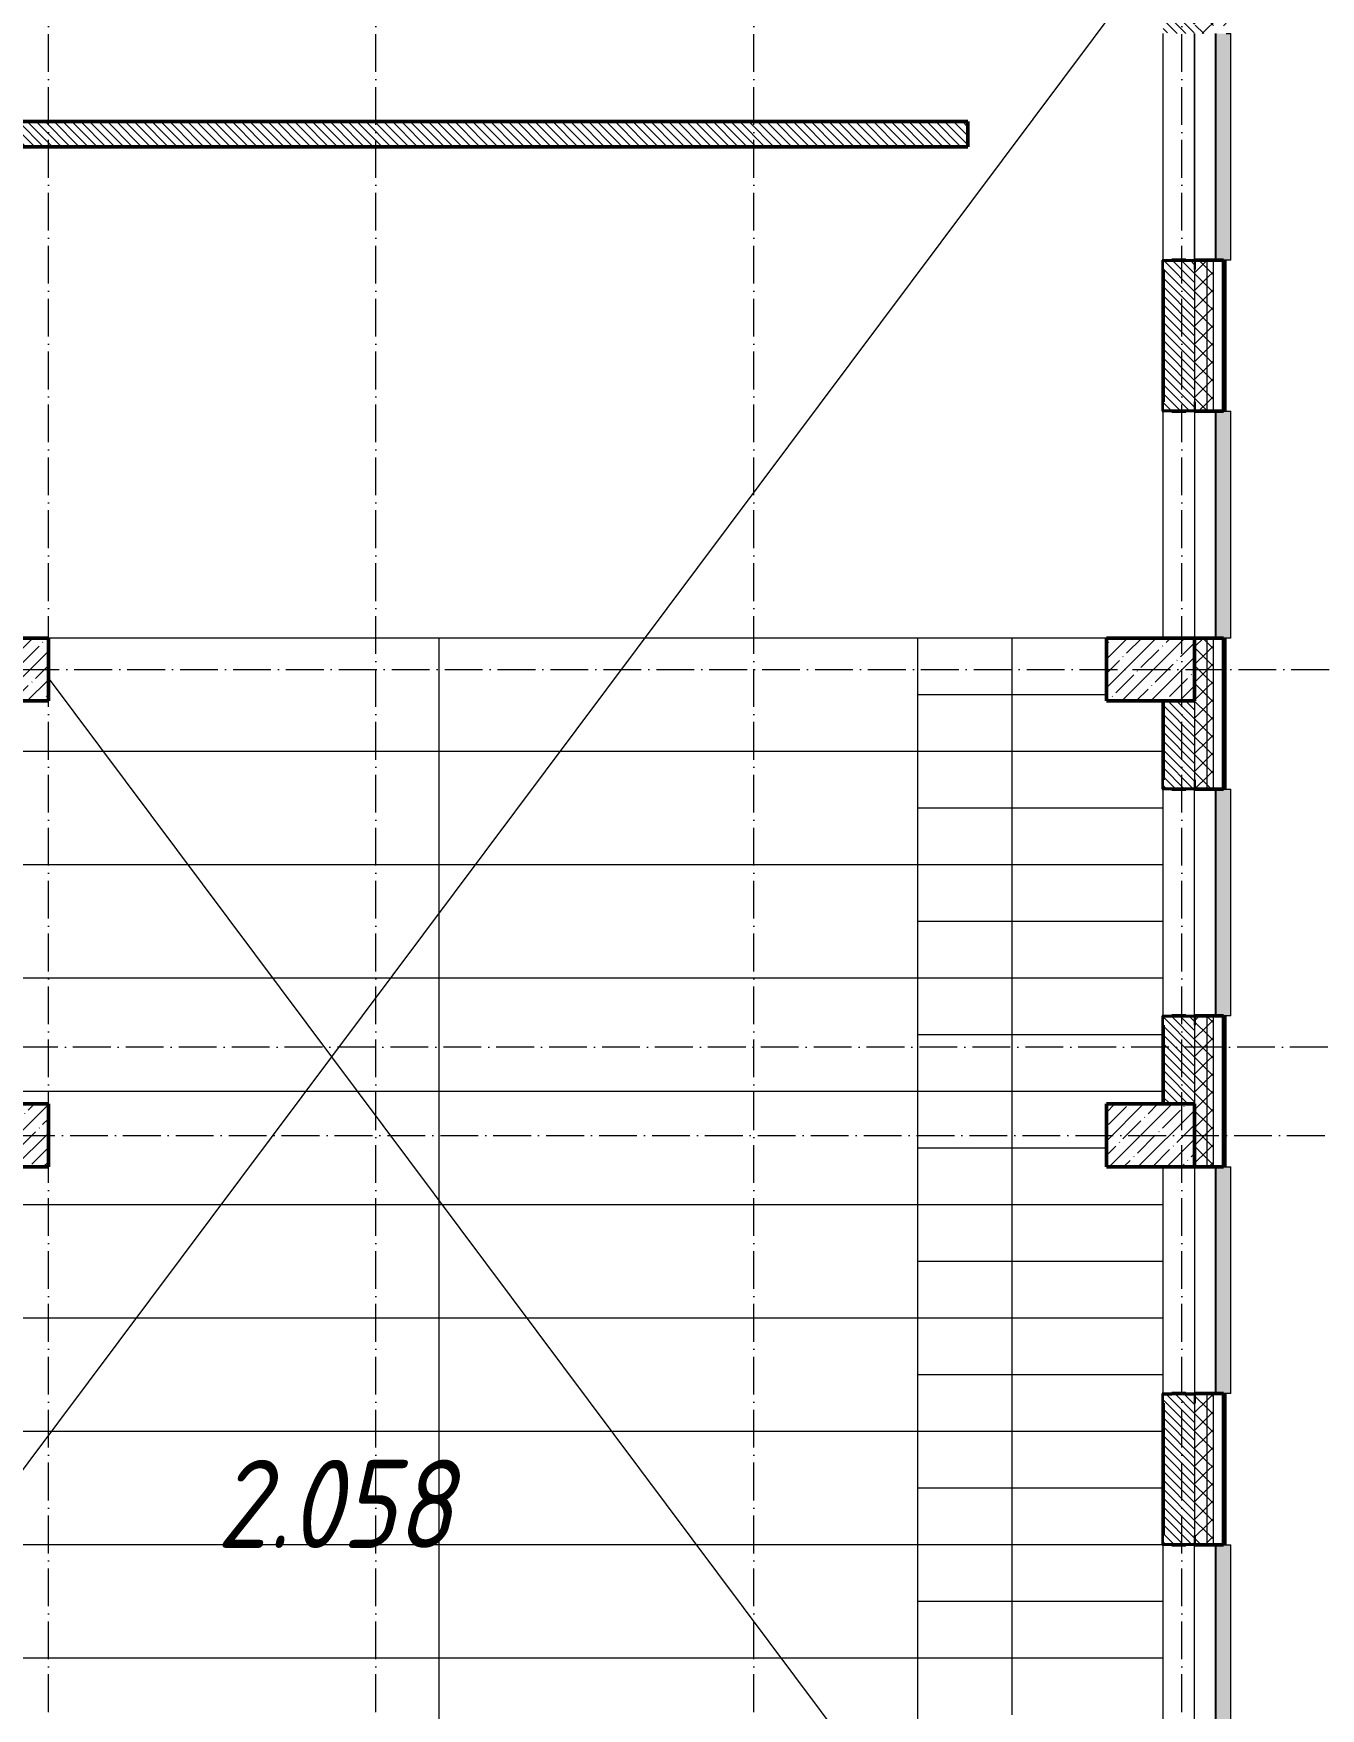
# Model space of a CAD drawing. Header units: millimetres. Extents: x -12989 to 629078, y -109036 to 555275.
# Drawn here: x 530899 to 541118, y 109015 to 122315 of the extents above; entities that cross this region are included whole.
import ezdxf

# ---------------------------------------------------------------- set-up
doc = ezdxf.new("R2010")
doc.units = ezdxf.units.MM
doc.linetypes.add('50_200_ШТРИХ_1Т_ш5_п1_п1_', pattern=[700, 500, -100, 0, -100])
for name, color, linetype, lineweight in [('A-DETL-____-OTLN-4', 7, 'Continuous', 18), ('A-GENM-____-MCUT', 7, 'Continuous', 25), ('A-GENM-____-OTLN-1', 7, 'Continuous', 25), ('A-GLAZ-____-OTLN', 7, 'Continuous', 9), ('A-WALL-____-MCUT-2', 7, 'Continuous', 50), ('A-WALL-____-MCUT-3', 7, 'Continuous', 9), ('A-WALL-____-OTLN', 7, 'Continuous', 9), ('A-WALL-____-PATT-1', 7, 'Continuous', 9), ('A-WALL-FNSH-MCUT-1', 7, 'Continuous', 9), ('S-COLS-____-MCUT', 7, 'Continuous', 50), ('S-COLS-____-OTLN', 7, 'Continuous', 9), ('S-GRID-____-OTLN-1', 7, '50_200_ШТРИХ_1Т_ш5_п1_п1_', 9), ('S-STRS-____-OTLN-1', 7, 'Continuous', 9), ('Марки помещений', 7, 'Continuous', 9)]:
    doc.layers.add(name, color=color, linetype=linetype, lineweight=lineweight)
doc.layers.add('A-GLAZ-____-OTLN-1', color=7, linetype='Continuous', lineweight=9, true_color=0xc0c0c0)
doc.styles.add('ISOCPEUR_I_3', font='isocpeui.ttf', dxfattribs={"width": 0.85, "height": 2.2})
pattern_1 = [(135, (516567.8, 90784.41), (-35.35534, -35.35534), [])]
pattern_2 = [(45, (516567.8, 90784.41), (-70.71068, 70.71068), []), (135, (516567.8, 90784.41), (-70.71068, -70.71068), [])]

# ---------------------------------------------------------------- blocks, each defined once
blk = doc.blocks.new('BSC_Колонна _Прямоугольная - 500х700-V5-АР1_План отверстий 2 этажа в осях 1-64_А-ГГ')
at = {"layer": 'S-COLS-____-OTLN'}
h = blk.add_hatch(dxfattribs=at)
h.set_pattern_fill('FP_31', color=256, style=0, pattern_type=2)
h.set_pattern_definition([(315, (-22781.04, 14100), (114.0493, 114.0493), []), (315, (-22781.04, 13985.95), (114.0493, 114.0493), [201.613, -40.323, 3.353, -36.97])])
h.paths.add_polyline_path([(-250, 350), (-250, -350), (250, -350), (250, 350)], flags=0)
at = {"layer": 'S-COLS-____-MCUT'}
for p, q in [((250, 350), (-250, 350)), ((-250, 350), (-250, -350)), ((250, -350), (250, 350)), ((-250, -350), (250, -350))]:
    blk.add_line(p, q, dxfattribs=at)
blk = doc.blocks.new('BSC_Колонна _Прямоугольная - 500х700-V6-АР1_План отверстий 2 этажа в осях 1-64_А-ГГ')
at = {"layer": 'S-COLS-____-OTLN'}
h = blk.add_hatch(dxfattribs=at)
h.set_pattern_fill('FP_32', color=256, style=0, pattern_type=2)
h.set_pattern_definition([(315, (-26481.04, 14100), (114.04925, 114.04925), []), (315, (-26481.04, 13985.95), (114.04925, 114.04925), [201.613, -40.323, 3.353, -36.97])])
h.paths.add_polyline_path([(-250, 350), (-250, -350), (250, -350), (250, 350)], flags=0)
at = {"layer": 'S-COLS-____-MCUT'}
for p, q in [((250, 350), (-250, 350)), ((-250, 350), (-250, -350)), ((250, -350), (250, 350)), ((-250, -350), (250, -350))]:
    blk.add_line(p, q, dxfattribs=at)
blk = doc.blocks.new('BSC_Колонна _Прямоугольная - 500х700-V107-АР1_План отверстий 2 этажа в осях 1-64_А-ГГ')
at = {"layer": 'S-COLS-____-OTLN'}
h = blk.add_hatch(dxfattribs=at)
h.set_pattern_fill('FP_136', color=256, style=0, pattern_type=2)
h.set_pattern_definition([(315, (-22781.04, 23200), (114.04925, 114.04925), []), (315, (-22781.04, 23085.95), (114.04925, 114.04925), [201.613, -40.323, 3.353, -36.97])])
h.paths.add_polyline_path([(-250, 350), (-250, -350), (250, -350), (250, 350)], flags=0)
at = {"layer": 'S-COLS-____-MCUT'}
for p, q in [((250, 350), (-250, 350)), ((-250, 350), (-250, -350)), ((250, -350), (250, 350)), ((-250, -350), (250, -350))]:
    blk.add_line(p, q, dxfattribs=at)
blk = doc.blocks.new('BSC_Колонна _Прямоугольная - 500х700-V108-АР1_План отверстий 2 этажа в осях 1-64_А-ГГ')
at = {"layer": 'S-COLS-____-OTLN'}
h = blk.add_hatch(dxfattribs=at)
h.set_pattern_fill('FP_137', color=256, style=0, pattern_type=2)
h.set_pattern_definition([(315, (-26481.04, 23200), (114.04925, 114.04925), []), (315, (-26481.04, 23085.95), (114.04925, 114.04925), [201.613, -40.323, 3.353, -36.97])])
h.paths.add_polyline_path([(-250, 350), (-250, -350), (250, -350), (250, 350)], flags=0)
at = {"layer": 'S-COLS-____-MCUT'}
for p, q in [((250, 350), (-250, 350)), ((-250, 350), (-250, -350)), ((250, -350), (250, 350)), ((-250, -350), (250, -350))]:
    blk.add_line(p, q, dxfattribs=at)
blk = doc.blocks.new('Фахверк_СКБ_Уголок - 250_2700-27497298-АР1_План отверстий 2 этажа в осях 1-64_А-ГГ')
at = {"layer": 'A-GENM-____-MCUT'}
for p, q in [((200, 181), (125, 181)), ((125, 181), (125, 106)), ((131, 106), (131, 175)), ((131, 175), (200, 175)), ((200, 175), (200, 181)), ((125, 106), (131, 106)), ((131, -6), (125, -6)), ((125, -6), (125, -81)), ((125, -81), (200, -81)), ((131, -75), (131, -6)), ((200, -75), (131, -75)), ((200, -81), (200, -75))]:
    blk.add_line(p, q, dxfattribs=at)
blk = doc.blocks.new('Отлив_СКБ - Отлив витража_120_НВФ-V194-АР1_План отверстий 2 этажа в осях 1-64_А-ГГ')
at = {"layer": 'A-GLAZ-____-OTLN-1'}
for points in [[(1800, -2), (1800, 0), (0, 0), (0, -2), (1544, -2)], [(1544, -120), (1800, -120), (1800, -2), (0, -2), (0, -120)]]:
    blk.add_hatch(color=256, dxfattribs=at).paths.add_polyline_path(points, flags=0)
at = {"layer": 'A-GLAZ-____-OTLN'}
for p, q in [((0, 0), (1800, 0)), ((1800, -2), (0, -2)), ((0, -120), (0, -83)), ((0, -120), (1800, -120)), ((1800, -83), (1800, -120))]:
    blk.add_line(p, q, dxfattribs=at)
blk = doc.blocks.new('3эт')
at = {"layer": 'S-GRID-____-OTLN-1', "color": 251, "ltscale": 0.6, "true_color": 0x636466}
for p, q in [((298220.7, -91346.1), (298220.7, -36982.5)), ((300820.7, -91346.1), (300820.7, -36982.5)), ((303820.7, -91346.1), (303820.7, -36982.5)), ((307220.7, -91346.1), (307220.7, -36982.5)), ((279101.9, -60382.4), (310478.4, -60382.4)), ((310478.4, -63382.4), (279101.9, -63382.4)), ((291670.7, -64082.4), (310478.4, -64082.4))]:
    blk.add_line(p, q, dxfattribs=at)

msp = doc.modelspace()

# ---------------------------------------------------------------- hatches: boundary and pattern name
at = {"layer": 'A-WALL-____-PATT-1'}
h = msp.add_hatch(dxfattribs=at)
h.set_pattern_fill('FP_1', color=256, style=0, pattern_type=2)
h.set_pattern_definition(pattern_2)
h.paths.add_polyline_path([(540267.7976, 100315.4504), (540267.7976, 102515.4504), (540217.7976, 102515.4504), (540217.7976, 100315.4504)], flags=0)
h.paths.add_polyline_path([(540217.7976, 104315.4504), (540267.7976, 104315.4504), (540267.7976, 105515.4504), (540217.7976, 105515.4504), (540217.7976, 105280.2209)], flags=0)
h.paths.add_polyline_path([(540217.7976, 107315.4504), (540267.7976, 107315.4504), (540267.7976, 108515.4504), (540217.7976, 108515.4504)], flags=0)
h.paths.add_polyline_path([(540267.7976, 110315.4504), (540267.7976, 111515.4504), (540217.7976, 111515.4504), (540217.7976, 110315.4504)], flags=0)
h.paths.add_polyline_path([(540267.7976, 113315.4504), (540267.7976, 114515.4504), (540217.7976, 114515.4504), (540217.7976, 113315.4504)], flags=0)
h.paths.add_polyline_path([(540267.7976, 116315.4504), (540267.7976, 117515.4504), (540217.7976, 117515.4504), (540217.7976, 116315.4504)], flags=0)
h.paths.add_polyline_path([(540267.7976, 119315.4504), (540267.7976, 120515.4504), (540217.7976, 120515.4504), (540217.7976, 119315.4504)], flags=0)
h.paths.add_polyline_path([(540267.7976, 122315.4504), (540267.7976, 123515.4504), (540217.7976, 123515.4504), (540217.7976, 122315.4504)], flags=0)
h.paths.add_polyline_path([(540267.7976, 125315.4504), (540267.7976, 126515.4504), (540217.7976, 126515.4504), (540217.7976, 125315.4504)], flags=0)
h.paths.add_polyline_path([(540267.7976, 128315.4504), (540267.7976, 129515.4504), (540217.7976, 129515.4504), (540217.7976, 128315.4504)], flags=0)
h.paths.add_polyline_path([(540267.7976, 131315.4504), (540267.7976, 132565.4504), (540217.7976, 132565.4504), (540217.7976, 131315.4504)], flags=0)
h.paths.add_polyline_path([(540267.7976, 134365.4504), (540267.7976, 138615.4504), (540217.7976, 138615.4504), (540217.7976, 134365.4504)], flags=0)
h = msp.add_hatch(dxfattribs=at)
h.set_pattern_fill('FP_1', color=256, style=0, pattern_type=2)
h.set_pattern_definition(pattern_2)
h.paths.add_polyline_path([(540217.7976, 100315.4504), (540217.7976, 102515.4504), (540123.7976, 102515.4504), (540123.7976, 102440.4504), (540117.7976, 102440.4504), (540117.7976, 100315.4504)], flags=0)
h.paths.add_polyline_path([(540123.7976, 104315.4504), (540217.7976, 104315.4504), (540217.7976, 105515.4504), (540123.7976, 105515.4504), (540123.7976, 105440.4504), (540117.7976, 105440.4504), (540117.7976, 104390.4504), (540123.7976, 104390.4504), (540123.7976, 104321.4504)], flags=0)
h.paths.add_polyline_path([(540217.7976, 107315.4504), (540217.7976, 108515.4504), (540117.7976, 108515.4504), (540117.7976, 107390.4504), (540123.7976, 107390.4504), (540123.7976, 107315.4504)], flags=0)
h.paths.add_polyline_path([(540217.7976, 110315.4504), (540217.7976, 111515.4504), (540123.7976, 111515.4504), (540123.7976, 111440.4504), (540117.7976, 111440.4504), (540117.7976, 110390.4504), (540123.7976, 110390.4504), (540123.7976, 110315.4504)], flags=0)
h.paths.add_polyline_path([(540117.7976, 113315.4504), (540217.7976, 113315.4504), (540217.7976, 114515.4504), (540123.7976, 114515.4504), (540123.7976, 114440.4504), (540117.7976, 114440.4504), (540117.7976, 113815.4504)], flags=0)
h.paths.add_polyline_path([(540123.7976, 116315.4504), (540217.7976, 116315.4504), (540217.7976, 117515.4504), (540117.7976, 117515.4504), (540117.7976, 116390.4504), (540123.7976, 116390.4504), (540123.7976, 116321.4504)], flags=0)
h.paths.add_polyline_path([(540217.7976, 119315.4504), (540217.7976, 120515.4504), (540123.7976, 120515.4504), (540123.7976, 120440.4504), (540117.7976, 120440.4504), (540117.7976, 119390.4504), (540123.7976, 119390.4504), (540123.7976, 119315.4504)], flags=0)
h.paths.add_polyline_path([(540217.7976, 122315.4504), (540217.7976, 123515.4504), (540117.7976, 123515.4504), (540117.7976, 122390.4504), (540123.7976, 122390.4504), (540123.7976, 122315.4504)], flags=0)
h.paths.add_polyline_path([(540123.7976, 125315.4504), (540217.7976, 125315.4504), (540217.7976, 126515.4504), (540123.7976, 126515.4504), (540123.7976, 126440.4504), (540117.7976, 126440.4504), (540117.7976, 125390.4504), (540123.7976, 125390.4504), (540123.7976, 125321.4504)], flags=0)
h.paths.add_polyline_path([(540123.7976, 128315.4504), (540217.7976, 128315.4504), (540217.7976, 129515.4504), (540117.7976, 129515.4504), (540117.7976, 128390.4504), (540123.7976, 128390.4504), (540123.7976, 128321.4504)], flags=0)
h.paths.add_polyline_path([(540217.7976, 131315.4504), (540217.7976, 132565.4504), (540123.7976, 132565.4504), (540123.7976, 132490.4504), (540117.7976, 132490.4504), (540117.7976, 131390.4504), (540123.7976, 131390.4504), (540123.7976, 131315.4504)], flags=0)
h.paths.add_polyline_path([(540217.7976, 134365.4504), (540217.7976, 138515.4504), (540117.7976, 138515.4504), (540117.7976, 134365.4504)], flags=0)
h = msp.add_hatch(dxfattribs=at)
h.set_pattern_fill('FP_3', color=256, style=0, pattern_type=2)
h.set_pattern_definition([(45, (516567.8, 90784.41), (-85.5366, 85.5366), []), (45, (516624.82, 90784.41), (-85.5366, 85.5366), [])])
h.paths.add_polyline_path([(540367.7976, 100505.4504), (540367.7976, 102515.4504), (540347.7976, 102515.4504), (540347.7976, 100505.4504)], flags=0)
h.paths.add_polyline_path([(540367.7976, 104315.4504), (540367.7976, 105515.4504), (540347.7976, 105515.4504), (540347.7976, 104315.4504)], flags=0)
h.paths.add_polyline_path([(540367.7976, 107315.4504), (540367.7976, 108515.4504), (540347.7976, 108515.4504), (540347.7976, 107315.4504)], flags=0)
h.paths.add_polyline_path([(540367.7976, 110315.4504), (540367.7976, 111515.4504), (540347.7976, 111515.4504), (540347.7976, 110315.4504)], flags=0)
h.paths.add_polyline_path([(540367.7976, 113315.4504), (540367.7976, 114515.4504), (540347.7976, 114515.4504), (540347.7976, 113315.4504)], flags=0)
h.paths.add_polyline_path([(540367.7976, 116315.4504), (540367.7976, 117515.4504), (540347.7976, 117515.4504), (540347.7976, 116315.4504)], flags=0)
h.paths.add_polyline_path([(540367.7976, 119315.4504), (540367.7976, 120515.4504), (540347.7976, 120515.4504), (540347.7976, 119315.4504)], flags=0)
h.paths.add_polyline_path([(540367.7976, 122315.4504), (540367.7976, 123515.4504), (540347.7976, 123515.4504), (540347.7976, 122315.4504)], flags=0)
h.paths.add_polyline_path([(540347.7976, 125315.4504), (540367.7976, 125315.4504), (540367.7976, 126515.4504), (540347.7976, 126515.4504), (540347.7976, 125920.0768)], flags=0)
h.paths.add_polyline_path([(540367.7976, 128315.4504), (540367.7976, 129515.4504), (540347.7976, 129515.4504), (540347.7976, 128315.4504)], flags=0)
h.paths.add_polyline_path([(540367.7976, 131315.4504), (540367.7976, 132335.4504), (540347.7976, 132335.4504), (540347.7976, 131315.4504)], flags=0)
h = msp.add_hatch(dxfattribs=at)
h.set_pattern_fill('FP_6', color=256, style=0, pattern_type=2)
h.set_pattern_definition(pattern_1)
h.paths.add_polyline_path([(540048.7976, 119315.4504), (540048.7976, 119321.4504), (540117.7976, 119321.4504), (540117.7976, 120509.4504), (540048.7976, 120509.4504), (540048.7976, 120515.4504), (539936.7976, 120515.4504), (539936.7976, 120509.4504), (539867.7976, 120509.4504), (539867.7976, 119321.4504), (539936.7976, 119321.4504), (539936.7976, 119315.4504)], flags=0)
h.paths.add_polyline_path([(540048.7976, 122315.4504), (540048.7976, 122321.4504), (540117.7976, 122321.4504), (540117.7976, 123015.4504), (539867.7976, 123015.4504), (539867.7976, 122321.4504), (539936.7976, 122321.4504), (539936.7976, 122315.4504)], flags=0)
h = msp.add_hatch(dxfattribs=at)
h.set_pattern_fill('FP_6', color=256, style=0, pattern_type=2)
h.set_pattern_definition(pattern_1)
h.paths.add_polyline_path([(538317.7976, 121415.4504), (538317.7976, 121615.4504), (529017.7976, 121615.4504), (529017.7976, 121415.4504), (537763.6795, 121415.4504)], flags=0)
h = msp.add_hatch(dxfattribs=at)
h.set_pattern_fill('FP_6', color=256, style=0, pattern_type=2)
h.set_pattern_definition(pattern_1)
h.paths.add_polyline_path([(540117.7976, 113815.4504), (540117.7976, 114509.4504), (540048.7976, 114509.4504), (540048.7976, 114515.4504), (539936.7976, 114515.4504), (539936.7976, 114509.4504), (539867.7976, 114509.4504), (539867.7976, 113815.4504)], flags=0)
h.paths.add_polyline_path([(540048.7976, 116315.4504), (540048.7976, 116321.4504), (540117.7976, 116321.4504), (540117.7976, 117015.4504), (539867.7976, 117015.4504), (539867.7976, 116321.4504), (539936.7976, 116321.4504), (539936.7976, 116315.4504)], flags=0)
h = msp.add_hatch(dxfattribs=at)
h.set_pattern_fill('FP_6', color=256, style=0, pattern_type=2)
h.set_pattern_definition(pattern_1)
h.paths.add_polyline_path([(540048.7976, 110315.4504), (540048.7976, 110321.4504), (540117.7976, 110321.4504), (540117.7976, 111509.4504), (540048.7976, 111509.4504), (540048.7976, 111515.4504), (539936.7976, 111515.4504), (539936.7976, 111509.4504), (539867.7976, 111509.4504), (539867.7976, 110321.4504), (539936.7976, 110321.4504), (539936.7976, 110315.4504)], flags=0)

# ---------------------------------------------------------------- linework, layer by layer
at = {"layer": 'A-DETL-____-OTLN-4'}
for p, q in [((526667.7976, 105365.4504), (539867.7976, 123015.4504)), ((539867.7976, 105365.4504), (531017.7976, 117198.9731))]:
    msp.add_line(p, q, dxfattribs=at)
at = {"layer": 'A-WALL-____-MCUT-2'}
for p, q in [((538317.7976, 121615.4504), (529017.7976, 121615.4504)), ((538317.7976, 121415.4504), (538317.7976, 121615.4504)), ((529017.7976, 121415.4504), (538317.7976, 121415.4504)), ((540048.7976, 120515.4504), (539936.7976, 120515.4504)), ((540347.7976, 120515.4504), (540123.7976, 120515.4504)), ((540347.7976, 119315.4504), (540347.7976, 120515.4504)), ((539867.7976, 120440.4504), (539867.7976, 119390.4504)), ((539936.7976, 119315.4504), (540048.7976, 119315.4504)), ((540123.7976, 119315.4504), (540347.7976, 119315.4504)), ((540347.7976, 117515.4504), (540117.7976, 117515.4504)), ((540347.7976, 116315.4504), (540347.7976, 117515.4504)), ((539867.7976, 117015.4504), (539867.7976, 116390.4504)), ((539936.7976, 116315.4504), (540048.7976, 116315.4504)), ((540123.7976, 116315.4504), (540347.7976, 116315.4504)), ((540048.7976, 114515.4504), (539936.7976, 114515.4504)), ((540347.7976, 114515.4504), (540123.7976, 114515.4504)), ((540347.7976, 113315.4504), (540347.7976, 114515.4504)), ((539867.7976, 114440.4504), (539867.7976, 113815.4504)), ((540117.7976, 113315.4504), (540347.7976, 113315.4504)), ((540048.7976, 111515.4504), (539936.7976, 111515.4504)), ((540347.7976, 111515.4504), (540123.7976, 111515.4504)), ((540347.7976, 110315.4504), (540347.7976, 111515.4504)), ((539867.7976, 111440.4504), (539867.7976, 110390.4504)), ((539936.7976, 110315.4504), (540048.7976, 110315.4504)), ((540123.7976, 110315.4504), (540347.7976, 110315.4504))]:
    msp.add_line(p, q, dxfattribs=at)
at = {"layer": 'A-WALL-____-MCUT-3'}
for p, q in [((540217.7976, 119315.4504), (540217.7976, 120515.4504)), ((540267.7976, 119315.4504), (540267.7976, 120515.4504)), ((540117.7976, 120440.4504), (540117.7976, 119390.4504)), ((540217.7976, 116315.4504), (540217.7976, 117515.4504)), ((540267.7976, 116315.4504), (540267.7976, 117515.4504)), ((540117.7976, 117015.4504), (540117.7976, 116390.4504)), ((540217.7976, 113315.4504), (540217.7976, 114515.4504)), ((540267.7976, 113315.4504), (540267.7976, 114515.4504)), ((540117.7976, 114440.4504), (540117.7976, 113815.4504)), ((540217.7976, 110315.4504), (540217.7976, 111515.4504)), ((540267.7976, 110315.4504), (540267.7976, 111515.4504)), ((540117.7976, 111440.4504), (540117.7976, 110390.4504))]:
    msp.add_line(p, q, dxfattribs=at)
at = {"layer": 'A-WALL-____-OTLN'}
for p, q in [((539867.7976, 120515.4504), (539867.7976, 122315.4504)), ((540117.7976, 120515.4504), (540117.7976, 122315.4504)), ((540117.7976, 122315.4504), (540117.7976, 120515.4504)), ((539867.7976, 117515.4504), (539867.7976, 119315.4504)), ((540117.7976, 119315.4504), (540117.7976, 117515.4504)), ((539867.7976, 114515.4504), (539867.7976, 116315.4504)), ((540117.7976, 114515.4504), (540117.7976, 116315.4504)), ((539867.7976, 111515.4504), (539867.7976, 113315.4504)), ((540117.7976, 113315.4504), (540117.7976, 111515.4504)), ((539867.7976, 108515.4504), (539867.7976, 110315.4504)), ((540117.7976, 108515.4504), (540117.7976, 110315.4504))]:
    msp.add_line(p, q, dxfattribs=at)
at = {"layer": 'A-WALL-FNSH-MCUT-1'}
for p, q in [((540367.7976, 120515.4504), (540347.7976, 120515.4504)), ((540367.7976, 119315.4504), (540367.7976, 120515.4504)), ((540347.7976, 119315.4504), (540367.7976, 119315.4504)), ((540367.7976, 117515.4504), (540347.7976, 117515.4504)), ((540367.7976, 116315.4504), (540367.7976, 117515.4504)), ((540347.7976, 116315.4504), (540367.7976, 116315.4504)), ((540367.7976, 114515.4504), (540347.7976, 114515.4504)), ((540367.7976, 113315.4504), (540367.7976, 114515.4504)), ((540347.7976, 113315.4504), (540367.7976, 113315.4504)), ((540367.7976, 111515.4504), (540347.7976, 111515.4504)), ((540367.7976, 110315.4504), (540367.7976, 111515.4504)), ((540347.7976, 110315.4504), (540367.7976, 110315.4504))]:
    msp.add_line(p, q, dxfattribs=at)
at = {"layer": 'S-STRS-____-OTLN-1'}
for p, q in [((537917.7976, 117515.4504), (531017.7976, 117515.4504)), ((537917.7976, 117515.4504), (531017.7976, 117515.4504)), ((534117.7976, 117515.4504), (534117.7976, 116615.4504)), ((539417.7976, 117515.4504), (537917.7976, 117515.4504)), ((539417.7976, 117515.4504), (537917.7976, 117515.4504)), ((537917.7976, 117515.4504), (537917.7976, 116615.4504)), ((538667.7976, 117515.4504), (538667.7976, 117065.4504)), ((537917.7976, 117065.4504), (537917.7976, 116615.4504)), ((539417.7976, 117065.4504), (537917.7976, 117065.4504)), ((539417.7976, 117065.4504), (537917.7976, 117065.4504)), ((538667.7976, 117065.4504), (538667.7976, 116615.4504)), ((537917.7976, 116615.4504), (530317.7976, 116615.4504)), ((537917.7976, 116615.4504), (530317.7976, 116615.4504)), ((534117.7976, 116615.4504), (534117.7976, 115715.4504)), ((539867.7976, 116615.4504), (537917.7976, 116615.4504)), ((539867.7976, 116615.4504), (537917.7976, 116615.4504)), ((537917.7976, 116615.4504), (537917.7976, 115715.4504)), ((538667.7976, 116615.4504), (538667.7976, 116165.4504)), ((537917.7976, 116165.4504), (537917.7976, 115715.4504)), ((539867.7976, 116165.4504), (537917.7976, 116165.4504)), ((539867.7976, 116165.4504), (537917.7976, 116165.4504)), ((538667.7976, 116165.4504), (538667.7976, 115715.4504)), ((537917.7976, 115715.4504), (530317.7976, 115715.4504)), ((537917.7976, 115715.4504), (530317.7976, 115715.4504)), ((534117.7976, 115715.4504), (534117.7976, 114815.4504)), ((539867.7976, 115715.4504), (537917.7976, 115715.4504)), ((539867.7976, 115715.4504), (537917.7976, 115715.4504)), ((537917.7976, 115715.4504), (537917.7976, 114815.4504)), ((538667.7976, 115715.4504), (538667.7976, 115265.4504)), ((537917.7976, 115265.4504), (537917.7976, 114815.4504)), ((539867.7976, 115265.4504), (537917.7976, 115265.4504)), ((539867.7976, 115265.4504), (537917.7976, 115265.4504)), ((538667.7976, 115265.4504), (538667.7976, 114815.4504)), ((537917.7976, 114815.4504), (530317.7976, 114815.4504)), ((537917.7976, 114815.4504), (530317.7976, 114815.4504)), ((534117.7976, 114815.4504), (534117.7976, 113915.4504)), ((539867.7976, 114815.4504), (537917.7976, 114815.4504)), ((539867.7976, 114815.4504), (537917.7976, 114815.4504)), ((537917.7976, 114815.4504), (537917.7976, 113915.4504)), ((538667.7976, 114815.4504), (538667.7976, 114365.4504)), ((537917.7976, 114365.4504), (537917.7976, 113915.4504)), ((539867.7976, 114365.4504), (537917.7976, 114365.4504)), ((539867.7976, 114365.4504), (537917.7976, 114365.4504)), ((538667.7976, 114365.4504), (538667.7976, 113915.4504)), ((537917.7976, 113915.4504), (530317.7976, 113915.4504)), ((537917.7976, 113915.4504), (530317.7976, 113915.4504)), ((534117.7976, 113915.4504), (534117.7976, 113015.4504)), ((539867.7976, 113915.4504), (537917.7976, 113915.4504)), ((539867.7976, 113915.4504), (537917.7976, 113915.4504)), ((537917.7976, 113915.4504), (537917.7976, 113015.4504)), ((538667.7976, 113915.4504), (538667.7976, 113465.4504)), ((537917.7976, 113465.4504), (537917.7976, 113015.4504)), ((539417.7976, 113465.4504), (537917.7976, 113465.4504)), ((539417.7976, 113465.4504), (537917.7976, 113465.4504)), ((538667.7976, 113465.4504), (538667.7976, 113015.4504)), ((537917.7976, 113015.4504), (530317.7976, 113015.4504)), ((537917.7976, 113015.4504), (530317.7976, 113015.4504)), ((534117.7976, 113015.4504), (534117.7976, 112115.4504)), ((539867.7976, 113015.4504), (537917.7976, 113015.4504)), ((539867.7976, 113015.4504), (537917.7976, 113015.4504)), ((537917.7976, 113015.4504), (537917.7976, 112115.4504)), ((538667.7976, 113015.4504), (538667.7976, 112565.4504)), ((537917.7976, 112565.4504), (537917.7976, 112115.4504)), ((539867.7976, 112565.4504), (537917.7976, 112565.4504)), ((539867.7976, 112565.4504), (537917.7976, 112565.4504)), ((538667.7976, 112565.4504), (538667.7976, 112115.4504)), ((537917.7976, 112115.4504), (530317.7976, 112115.4504)), ((537917.7976, 112115.4504), (530317.7976, 112115.4504)), ((534117.7976, 112115.4504), (534117.7976, 111215.4504)), ((539867.7976, 112115.4504), (537917.7976, 112115.4504)), ((539867.7976, 112115.4504), (537917.7976, 112115.4504)), ((537917.7976, 112115.4504), (537917.7976, 111215.4504)), ((538667.7976, 112115.4504), (538667.7976, 111665.4504)), ((537917.7976, 111665.4504), (537917.7976, 111215.4504)), ((539867.7976, 111665.4504), (537917.7976, 111665.4504)), ((539867.7976, 111665.4504), (537917.7976, 111665.4504)), ((538667.7976, 111665.4504), (538667.7976, 111215.4504)), ((537917.7976, 111215.4504), (530317.7976, 111215.4504)), ((537917.7976, 111215.4504), (530317.7976, 111215.4504)), ((534117.7976, 111215.4504), (534117.7976, 110315.4504)), ((539867.7976, 111215.4504), (537917.7976, 111215.4504)), ((539867.7976, 111215.4504), (537917.7976, 111215.4504)), ((537917.7976, 111215.4504), (537917.7976, 110315.4504)), ((538667.7976, 111215.4504), (538667.7976, 110765.4504)), ((537917.7976, 110765.4504), (537917.7976, 110315.4504)), ((539867.7976, 110765.4504), (537917.7976, 110765.4504)), ((539867.7976, 110765.4504), (537917.7976, 110765.4504)), ((538667.7976, 110765.4504), (538667.7976, 110315.4504)), ((537917.7976, 110315.4504), (530317.7976, 110315.4504)), ((537917.7976, 110315.4504), (530317.7976, 110315.4504)), ((534117.7976, 110315.4504), (534117.7976, 109415.4504)), ((539861.7976, 110315.4504), (537917.7976, 110315.4504)), ((539861.7976, 110315.4504), (537917.7976, 110315.4504)), ((537917.7976, 110315.4504), (537917.7976, 109415.4504)), ((538667.7976, 110315.4504), (538667.7976, 109865.4504)), ((537917.7976, 109865.4504), (537917.7976, 109415.4504)), ((539867.7976, 109865.4504), (537917.7976, 109865.4504)), ((539867.7976, 109865.4504), (537917.7976, 109865.4504)), ((538667.7976, 109865.4504), (538667.7976, 109415.4504)), ((537917.7976, 109415.4504), (530317.7976, 109415.4504)), ((537917.7976, 109415.4504), (530317.7976, 109415.4504)), ((534117.7976, 109415.4504), (534117.7976, 108515.4504)), ((539867.7976, 109415.4504), (537917.7976, 109415.4504)), ((539867.7976, 109415.4504), (537917.7976, 109415.4504)), ((537917.7976, 109415.4504), (537917.7976, 108515.4504)), ((538667.7976, 109415.4504), (538667.7976, 108965.4504))]:
    msp.add_line(p, q, dxfattribs=at)

# ---------------------------------------------------------------- block references
msp.add_blockref('3эт', (232797.0902, 177647.8646))
at = {"layer": 'A-GENM-____-OTLN-1'}
for p, rotation in [((539942.7976, 120640.4504), 269.9999999999999), ((540042.7976, 119190.4504), 89.99999999999991), ((540042.7976, 116190.4504), 89.99999999999991), ((539942.7976, 114640.4504), 269.9999999999999), ((539942.7976, 111640.4504), 269.9999999999999), ((540042.7976, 110190.4504), 89.99999999999991)]:
    msp.add_blockref('Фахверк_СКБ_Уголок - 250_2700-27497298-АР1_План отверстий 2 этажа в осях 1-64_А-ГГ', p, dxfattribs=dict(at, rotation=rotation))
at = {"layer": 'A-GLAZ-____-OTLN', "rotation": 90}
for p in [(540284.7976, 120515.4504), (540284.7976, 117515.4504), (540284.7976, 114515.4504), (540284.7976, 111515.4504), (540284.7976, 108515.4504)]:
    msp.add_blockref('Отлив_СКБ - Отлив витража_120_НВФ-V194-АР1_План отверстий 2 этажа в осях 1-64_А-ГГ', p, dxfattribs=at)
at = {"layer": 'S-COLS-____-OTLN', "rotation": 89.9999999999999}
for name, p in [('BSC_Колонна _Прямоугольная - 500х700-V6-АР1_План отверстий 2 этажа в осях 1-64_А-ГГ', (530667.7976, 117265.4504)), ('BSC_Колонна _Прямоугольная - 500х700-V108-АР1_План отверстий 2 этажа в осях 1-64_А-ГГ', (539767.7976, 117265.4504)), ('BSC_Колонна _Прямоугольная - 500х700-V5-АР1_План отверстий 2 этажа в осях 1-64_А-ГГ', (530667.7976, 113565.4504)), ('BSC_Колонна _Прямоугольная - 500х700-V107-АР1_План отверстий 2 этажа в осях 1-64_А-ГГ', (539767.7976, 113565.4504))]:
    msp.add_blockref(name, p, dxfattribs=at)

# ---------------------------------------------------------------- texts
at = {"layer": 'Марки помещений', "insert": (532351.9491, 110989.9721), "char_height": 700, "width": 785.65375, "attachment_point": 1, "style": 'ISOCPEUR_I_3'}
msp.add_mtext('2.058', dxfattribs=at)

doc.saveas('drawing.dxf')
